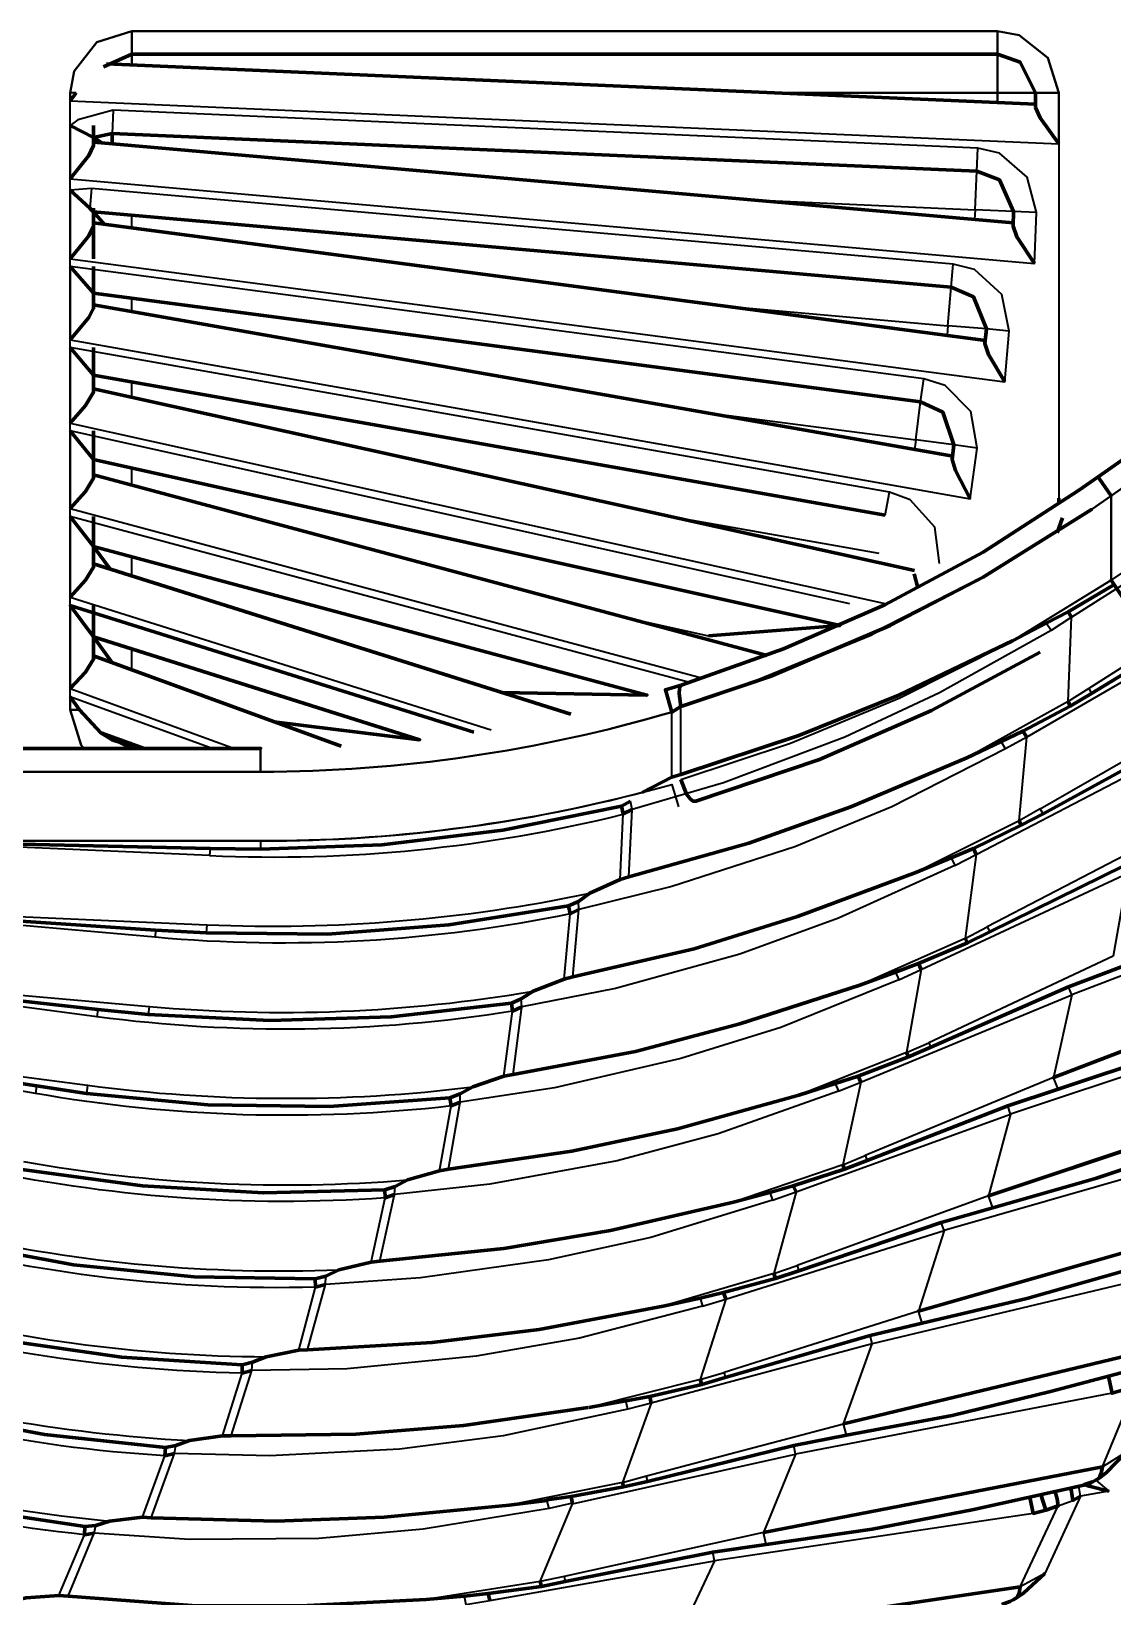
# Model space of a CAD drawing. Header units: millimetres. Extents: x 0 to 174, y 0 to 33.
# Drawn here: x 31.844 to 32.12, y 17.0218 to 17.4214 of the extents above; entities that cross this region are included whole.
import ezdxf

# ---------------------------------------------------------------- set-up
doc = ezdxf.new("R2010")
doc.units = ezdxf.units.MM
doc.layers.add('PDF_Geomertry', color=7, linetype='Continuous', true_color=0x405f80)

msp = doc.modelspace()

# ---------------------------------------------------------------- linework, layer by layer
at = {"layer": 'PDF_Geomertry', "lineweight": 35}
for points in [[(31.89014010959201, 17.23833380805122), (31.85388861762153, 17.25152926974826), (31.85388861762153, 17.24819607204861), (31.85625203450521, 17.24819607204861), (31.85388861762153, 17.24819607204861), (31.85388861762153, 17.40569559733073), (31.85486178927951, 17.41125149197049), (31.8606940375434, 17.41861131456163), (31.86958482530382, 17.42138841417101), (31.8606940375434, 17.41861131456163), (31.85486178927951, 17.41125149197049), (31.85388861762153, 17.40569559733073)], [(31.85541788736979, 17.40569559733073), (31.85388861762153, 17.40569559733073), (31.85388861762153, 17.40361192491319), (32.10625203450521, 17.39263916015625), (32.10625203450521, 17.40569559733073), (32.10027737087674, 17.40569559733073), (32.09055582682291, 17.40569559733073), (32.09055582682291, 17.40319485134549), (32.09055582682291, 17.40569559733073), (32.10027737087674, 17.40569559733073), (32.10625203450521, 17.40569559733073), (32.10625203450521, 17.3022223578559)], [(31.86486138237847, 17.40125189887153), (31.8558349609375, 17.39875115288628), (31.85388861762153, 17.3973626030816), (31.85388861762153, 17.38375006781684), (32.0999993218316, 17.3620842827691), (32.10055541992188, 17.37514071994358), (32.09472317165799, 17.37541707356771), (32.0848626030816, 17.37583414713542), (32.08472357855903, 17.37333509657118)], [(32.02819485134549, 17.37833319769965), (32.0848626030816, 17.37583414713542), (32.08527967664931, 17.38569471571181), (32.08555772569444, 17.3915286593967), (31.86486138237847, 17.40125189887153), (31.86458333333333, 17.39527893066406)], [(32.10055541992188, 17.37514071994358), (32.09819539388021, 17.38416714138455), (32.09111192491319, 17.39027913411458), (32.08555772569444, 17.3915286593967)], [(31.85930718315972, 17.38125101725261), (31.85388861762153, 17.3808356391059), (31.85388861762153, 17.36333380805122), (32.09250217013889, 17.33194647894965), (32.09361097547743, 17.34486050075955), (32.08777872721354, 17.34541829427083), (32.07791815863715, 17.34625074598524), (32.07777913411459, 17.34388902452257)], [(32.02138943142361, 17.35125054253472), (32.07791815863715, 17.34625074598524), (32.07875230577257, 17.35611131456163), (32.07930501302084, 17.36194525824653), (31.85930718315972, 17.38125101725261), (31.85889010959201, 17.37625122070312)], [(31.86958482530382, 17.37124972873264), (31.86958482530382, 17.37444559733073)], [(32.01347181532118, 17.32444593641493), (32.06972249348959, 17.31708272298177), (32.07097371419271, 17.3268059624566), (32.07180786132812, 17.33263990614149), (31.85388861762153, 17.36139085557726), (31.85388861762153, 17.34263949924045), (32.08361138237847, 17.30208333333333), (32.08541870117188, 17.31500074598524), (32.0794440375434, 17.31583319769965), (32.06972249348959, 17.31708272298177), (32.06944444444444, 17.31458367241753)], [(32.09361097547743, 17.34486050075955), (32.09166802300347, 17.35416836208767), (32.08472357855903, 17.36055670844184), (32.07930501302084, 17.36194525824653)], [(31.86958482530382, 17.34986199273003), (31.86958482530382, 17.35333421495226)], [(32.06194390190972, 17.29791768391927), (32.06305609809028, 17.30375162760417), (31.85388861762153, 17.34069485134549), (31.85388861762153, 17.32138909233941), (32.06222195095486, 17.27527872721354)], [(32.12472195095486, 17.28472391764323), (32.11958482530382, 17.28125), (32.12472195095486, 17.28472391764323), (32.16736178927951, 17.31458367241753), (32.16736178927951, 17.33625115288628), (32.11958482530382, 17.30277845594618), (32.11458333333334, 17.29930623372396), (32.11958482530382, 17.30277845594618), (32.11958482530382, 17.28125), (32.11958482530382, 17.30277845594618), (32.16736178927951, 17.33625115288628), (32.16736178927951, 17.31458367241753), (32.12472195095486, 17.28472391764323), (32.12555609809028, 17.28361341688368)], [(31.86958482530382, 17.32791815863715), (31.86958482530382, 17.33180745442708)], [(32.08541870117188, 17.31500074598524), (32.08375040690104, 17.32430521647136), (32.07722303602431, 17.33097161187066), (32.07180786132812, 17.33263990614149)], [(32.05291748046875, 17.27527872721354), (31.85388861762153, 17.31944613986545), (31.85388861762153, 17.2995842827691), (32.01541815863715, 17.25625101725261)], [(31.86958482530382, 17.30555725097656), (31.86958482530382, 17.30986192491319)], [(32.07583279079861, 17.28555636935764), (32.0745849609375, 17.29486083984375), (32.06833224826389, 17.30180528428819), (32.06305609809028, 17.30375162760417)], [(32.11388821072049, 17.25361124674479), (32.10861206054688, 17.25027974446614), (32.10944620768229, 17.27180650499132), (32.15874905056424, 17.30305650499132), (32.15777926974826, 17.28152804904514), (32.11388821072049, 17.25361124674479), (32.11458333333334, 17.25236172146267)], [(32.01194593641493, 17.25514051649306), (31.85388861762153, 17.29750230577257), (31.85388861762153, 17.27694532606337), (31.96138848198785, 17.24305725097656)], [(32.00444539388021, 17.29805670844184), (32.0602789984809, 17.28819444444444)], [(31.86958482530382, 17.28236050075955), (31.86958482530382, 17.28722296820747)], [(32.00972154405382, 17.23041788736979), (32.03777737087674, 17.2397223578559), (32.06569417317709, 17.25125122070312), (32.09319390190972, 17.26514010959201), (32.11958482530382, 17.28125), (32.09444512261285, 17.26583353678386)], [(31.85388861762153, 17.27486165364583), (31.85388861762153, 17.25361124674479), (31.89583333333333, 17.23833380805122)], [(31.99416775173611, 17.27208455403646), (32.01680501302084, 17.26708306206597)], [(32.10222371419271, 17.22166781955295), (32.10152859157986, 17.22291734483507), (32.14666748046875, 17.24889119466146), (32.14847479926215, 17.27041795518663), (32.09805636935764, 17.24125162760417)], [(32.10944620768229, 17.27180650499132), (32.10430569118924, 17.26847161187066), (32.10305447048611, 17.27027893066406)], [(32.10430569118924, 17.26847161187066), (32.07583279079861, 17.25250074598524), (32.05166625976562, 17.24125162760417), (32.02069430881076, 17.22958374023438), (31.99736192491319, 17.2227783203125)], [(31.86958482530382, 17.25833468967014), (31.86958482530382, 17.26375155978733)], [(32.10861206054688, 17.25027974446614), (32.08277723524306, 17.23597378200955)], [(32.00972154405382, 17.23166741265191), (32.00972154405382, 17.24902852376302)], [(31.69333224826389, 17.23236083984375), (31.90249972873264, 17.23236083984375), (31.90249972873264, 17.23833380805122), (31.90249972873264, 17.23236083984375), (31.69333224826389, 17.23236083984375)], [(31.86958482530382, 17.23944430881076), (31.86958482530382, 17.23833380805122), (31.86958482530382, 17.23888990614149)], [(32.09264119466146, 17.23819478352864), (32.06361219618056, 17.22347344292535), (32.03888956705729, 17.21319410536024), (32.00750054253472, 17.20305718315972), (31.98375108506944, 17.19722323947483)], [(32.07875230577257, 17.21041700575087), (32.07972208658854, 17.20847405327691), (32.08514065212674, 17.21125115288628), (32.13694593641493, 17.23819478352864), (32.13416883680556, 17.21680704752604), (32.08791775173611, 17.19277954101562), (32.08861287434896, 17.1915283203125)], [(32.10152859157986, 17.22291734483507), (32.09611002604166, 17.21986050075955), (32.09805636935764, 17.24125162760417), (32.09264119466146, 17.23819478352864), (32.0915289984809, 17.24013943142361)], [(31.99430677625868, 17.20486111111111), (31.99500189887153, 17.22166781955295)], [(31.99652777777778, 17.20555623372396), (31.99736192491319, 17.2227783203125), (31.99694485134549, 17.22486199273003)], [(32.09611002604166, 17.21986050075955), (32.06972249348959, 17.20666842990451)], [(31.88958401150174, 17.21277872721354), (31.88944498697917, 17.21097310384114), (31.80402967664931, 17.21472337510851), (31.90249972873264, 17.21472337510851), (31.90249972873264, 17.21263970269097)], [(32.08514065212674, 17.21125115288628), (32.08236016167535, 17.18986172146267), (32.08791775173611, 17.19277954101562)], [(32.07972208658854, 17.20847405327691), (32.05000135633681, 17.19500054253472), (32.02486165364584, 17.18583509657118), (31.99305555555556, 17.17708333333333), (31.96916707356771, 17.17236328125)], [(32.06458536783854, 17.1812506781684), (32.06541612413194, 17.17930772569444), (32.07111273871528, 17.18194580078125), (32.12388780381944, 17.20652940538194), (32.1201409233941, 17.18527730305989), (32.07305569118924, 17.16319444444444), (32.07361178927951, 17.16208394368489)], [(32.18638780381944, 17.20486111111111), (32.10958523220486, 17.17541673448351), (32.10875108506944, 17.17750040690104)], [(31.87569512261285, 17.19194539388021), (31.87555609809028, 17.19013977050781), (31.79027642144097, 17.19763861762153), (31.88874986436632, 17.1933356391059), (31.88861083984375, 17.19125027126736)], [(31.98222181532118, 17.18000115288628), (31.98375108506944, 17.19722323947483), (31.98361206054688, 17.19930521647136)], [(32.08236016167535, 17.18986172146267), (32.05541653103299, 17.17791748046875)], [(32.07111273871528, 17.18194580078125), (32.06736246744791, 17.16069539388021), (32.07305569118924, 17.16319444444444)], [(31.86097208658854, 17.17166815863715), (31.8606940375434, 17.16986083984375), (31.77583482530382, 17.18111165364583), (31.87402682834201, 17.17250230577257), (31.87374877929688, 17.17041693793403)], [(32.06541612413194, 17.17930772569444), (32.0352783203125, 17.16708374023438), (32.00972154405382, 17.15916781955295), (31.97750176323785, 17.15166897243924), (31.95347425672743, 17.14805603027344)], [(31.96694607204861, 17.15513949924045), (31.96916707356771, 17.17236328125), (31.96902804904514, 17.17444525824653)], [(32.04916720920139, 17.15277947319878), (32.05000135633681, 17.15083482530382), (32.05569458007812, 17.15319485134549), (32.10958523220486, 17.17541673448351), (32.10486178927951, 17.15430704752604), (32.05680677625868, 17.13444519042969), (32.05736287434896, 17.13319566514757)], [(32.17194620768229, 17.17097303602431), (32.09388902452257, 17.14500088161892), (32.09319390190972, 17.14708455403646)], [(31.84527926974826, 17.15222337510851), (31.84500122070312, 17.15027872721354), (31.76069471571181, 17.16514078776042), (31.85833401150174, 17.15236239963108), (31.8580559624566, 17.15027872721354)], [(32.06736246744791, 17.16069539388021), (32.03986273871528, 17.14986165364583)], [(32.10611300998264, 17.1513909233941), (32.10486178927951, 17.15430704752604)], [(32.05000135633681, 17.15083482530382), (32.01930745442709, 17.14000108506944), (31.99347262912326, 17.133056640625), (31.96097479926215, 17.12708367241753), (31.93666585286458, 17.12444559733073)], [(31.9504157172309, 17.13097296820747), (31.95347425672743, 17.14805603027344), (31.95347425672743, 17.15013970269097)], [(32.05569458007812, 17.15319485134549), (32.05111355251736, 17.13208516438802), (32.05680677625868, 17.13444519042969)], [(32.03250122070312, 17.12500169542101), (32.03319634331597, 17.12305704752604), (32.03916761610243, 17.12514071994358), (32.09388902452257, 17.14500088161892), (32.08833482530382, 17.12416754828559), (32.03944566514757, 17.10638936360677), (32.03986273871528, 17.10500081380208)], [(32.15597195095486, 17.13791741265191), (32.07694498697916, 17.11527845594618), (32.07624986436632, 17.11736212836372)], [(32.05111355251736, 17.13208516438802), (32.02319675021701, 17.12250094943576)], [(31.93291897243924, 17.10749986436632), (31.93666585286458, 17.12444559733073), (31.93680487738715, 17.12652926974826)], [(32.03319634331597, 17.12305704752604), (32.00208536783854, 17.11347283257378), (31.97597249348958, 17.10777791341146), (31.94333224826389, 17.10319519042969), (31.91903008355035, 17.10152859157986)], [(32.03916761610243, 17.12514071994358), (32.0334710015191, 17.10430738661024), (32.03944566514757, 17.10638936360677)], [(32.08944363064236, 17.12111239963108), (32.08833482530382, 17.12416754828559)], [(32.01472303602431, 17.09805636935764), (32.01527913411459, 17.09597439236111), (32.02125040690104, 17.0977783203125), (32.07694498697916, 17.11527845594618), (32.07041761610243, 17.09472317165799), (32.02083333333334, 17.0790286593967), (32.02111138237847, 17.07777913411458)], [(31.91444566514757, 17.0848626030816), (31.91903008355035, 17.10152859157986), (31.91916910807292, 17.10361226399739)], [(32.0334710015191, 17.10430738661024), (32.00527954101562, 17.09597439236111)], [(32.13861083984375, 17.10541788736979), (32.05861070421007, 17.08639017740886), (32.05805799696181, 17.08847384982639)], [(32.02125040690104, 17.0977783203125), (32.01472303602431, 17.07722303602431), (32.02083333333334, 17.0790286593967)], [(32.01527913411459, 17.09597439236111), (31.98389010959201, 17.08777872721354), (31.95749918619792, 17.08319600423177), (31.9245842827691, 17.08000013563368), (31.90027872721354, 17.07958306206597)], [(32.07139078776041, 17.09166802300347), (32.07041761610243, 17.09472317165799)], [(32.00125122070312, 17.05125088161892), (32.00097317165799, 17.05263943142361), (32.05125257703993, 17.06597222222222), (32.05861070421007, 17.08639017740886), (32.00222439236111, 17.07125006781684), (31.99624972873264, 17.06972418891059), (31.99569702148438, 17.07180616590712)], [(31.89499918619792, 17.06291707356771), (31.90027872721354, 17.07958306206597), (31.90041775173611, 17.08166842990451)], [(32.13541666666666, 17.0830569797092), (32.13888888888889, 17.08027818467882), (32.13180541992188, 17.07875061035156), (32.12347412109375, 17.05874972873264), (32.11736043294271, 17.05500115288628), (32.12611219618056, 17.07597351074219), (32.12986246744791, 17.07764010959201)], [(32.01472303602431, 17.07722303602431), (31.98625013563368, 17.07013956705729)], [(32.11986287434896, 17.07375081380208), (32.03902859157986, 17.05819532606337), (32.03861151801215, 17.06041632758247)], [(31.99624972873264, 17.06972418891059), (31.96444363064236, 17.06291707356771), (31.93791707356771, 17.05944485134549), (31.90486314561632, 17.05777825249566), (31.88055419921875, 17.05833435058594)], [(32.00222439236111, 17.07125006781684), (31.99486287434896, 17.05097283257378), (32.00097317165799, 17.05263943142361)], [(32.05208333333334, 17.06305609809028), (32.05125257703993, 17.06597222222222)], [(31.87458292643229, 17.04194641113281), (31.88055419921875, 17.05833435058594), (31.88083224826389, 17.06041632758247)], [(31.98000081380208, 17.02694532606337), (31.97389051649306, 17.02569410536024), (31.98208279079861, 17.0455559624566), (32.03902859157986, 17.05819532606337), (32.03083292643229, 17.03819444444444), (31.98000081380208, 17.02694532606337), (31.98027886284722, 17.02569410536024)], [(31.99486287434896, 17.05097283257378), (31.96597290039062, 17.04513888888889)], [(32.11569552951389, 17.05152893066406), (32.11902872721354, 17.04875183105469), (32.11180623372396, 17.04750230577257), (32.10264078776041, 17.02777947319878), (32.09638807508681, 17.02430555555556), (32.10611300998264, 17.04499986436632), (32.10985989040799, 17.04638841417101)], [(32.11180623372396, 17.04750230577257), (32.11138916015625, 17.05000135633681)], [(32.11486138237847, 17.05111185709636), (32.11402723524306, 17.05000135633681)], [(31.98208279079861, 17.04569498697917), (31.97611151801215, 17.04430643717448), (31.97555541992188, 17.04652743869358)], [(31.97611151801215, 17.04430643717448), (31.94402737087674, 17.03902859157986), (31.91736178927951, 17.03666687011719), (31.88430786132812, 17.03639051649306), (31.85999891493056, 17.03805541992188)], [(32.09972466362847, 17.04305691189236), (32.0183342827691, 17.03097195095486), (32.01791720920139, 17.03319634331597)], [(31.85333251953125, 17.02194552951389), (31.85999891493056, 17.03805541992188), (31.86041598849826, 17.04000176323785)], [(32.03152804904514, 17.03513929578993), (32.03083292643229, 17.03819444444444)], [(31.9544440375434, 17.02194552951389), (31.95486111111111, 17.01986185709636), (31.96097479926215, 17.02083502875434), (32.0183342827691, 17.03097195095486), (32.00916883680556, 17.01138983832465), (31.95791625976562, 17.00236172146267), (31.95819430881076, 17.00097317165799)], [(31.97389051649306, 17.02569410536024), (31.94472249348958, 17.02111307779948)]]:
    msp.add_lwpolyline(points, dxfattribs=at)
for points in [[(32.09055582682291, 17.42138841417101), (32.09055582682291, 17.41555786132812), (32.09055582682291, 17.40569559733073), (32.03374905056424, 17.40569559733073), (32.09055582682291, 17.40569559733073), (32.09055582682291, 17.41555786132812), (32.09055582682291, 17.42138841417101), (31.86958482530382, 17.42138841417101), (31.86958482530382, 17.41555786132812), (31.86958482530382, 17.41277906629774), (31.86958482530382, 17.41555786132812), (31.86958482530382, 17.42138841417101)], [(32.09055582682291, 17.42138841417101), (32.09611002604166, 17.42041693793403), (32.10347154405382, 17.41458299424913), (32.10625203450521, 17.40569559733073), (32.10347154405382, 17.41458299424913), (32.09611002604166, 17.42041693793403)], [(31.85736083984375, 17.23833380805122), (31.85666910807292, 17.23916795518663), (31.85388861762153, 17.24819607204861), (31.85666910807292, 17.23916795518663)]]:
    msp.add_lwpolyline(points, close=True, dxfattribs=at)
at = {"layer": 'PDF_Geomertry', "lineweight": 70}
for points in [[(31.86236233181424, 17.41236199273003), (31.86958482530382, 17.41555786132812)], [(32.09055582682291, 17.41555786132812), (31.86958482530382, 17.41555786132812)], [(32.09055582682291, 17.41555786132812), (32.09638807508681, 17.41347249348958), (32.10027737087674, 17.40569559733073), (32.09638807508681, 17.41347249348958)], [(32.10027737087674, 17.40194532606337), (32.10027737087674, 17.40569559733073)], [(32.16402859157986, 17.34111192491319), (32.11625162760416, 17.30763922797309), (32.11125013563368, 17.30416870117188), (32.11625162760416, 17.30763922797309)], [(32.11625162760416, 17.30763922797309), (32.11652967664931, 17.30722384982639), (32.11958482530382, 17.30277845594618), (32.11652967664931, 17.30722384982639)], [(32.01013861762153, 17.25458272298177), (32.00583224826389, 17.25333319769965), (32.00750054253472, 17.24763827853733), (32.00972154405382, 17.24902852376302), (32.00930786132812, 17.25236172146267), (32.00944688585069, 17.25361124674479), (32.00972154405382, 17.25430636935764)]]:
    msp.add_lwpolyline(points, close=True, dxfattribs=at)
for points in [[(31.86319647894965, 17.41305541992188), (32.10027737087674, 17.40277947319878)], [(31.85388861762153, 17.40361192491319), (31.85541788736979, 17.40569559733073)], [(32.10625203450521, 17.39263916015625), (32.10152859157986, 17.39930555555556), (32.10027737087674, 17.40194532606337)], [(31.86194525824653, 17.39291720920139), (31.85985989040799, 17.39430745442708), (31.85388861762153, 17.3973626030816)], [(31.85985989040799, 17.3973626030816), (31.85985989040799, 17.39222208658854), (31.85985989040799, 17.39430745442708), (31.86458333333333, 17.39527893066406)], [(31.86458333333333, 17.39263916015625), (31.86458333333333, 17.39527893066406), (32.08527967664931, 17.38569471571181), (32.09111192491319, 17.38347371419271), (32.09472317165799, 17.37541707356771), (32.09458414713541, 17.37166680230035), (32.0955573187934, 17.36888970269097), (32.0999993218316, 17.3620842827691)], [(31.85388861762153, 17.38375006781684), (31.85861206054688, 17.38972303602431), (31.85985989040799, 17.39222208658854)], [(31.85985989040799, 17.39305623372396), (32.09458414713541, 17.37250094943576)], [(31.85388861762153, 17.3808356391059), (31.85889010959201, 17.37625122070312), (31.85985989040799, 17.37527974446614), (31.86264038085938, 17.37208387586806)], [(31.85388861762153, 17.36333380805122), (31.85861206054688, 17.36916775173611), (31.85985989040799, 17.37166680230035), (31.85985989040799, 17.37527974446614), (32.07875230577257, 17.35611131456163), (32.08444552951389, 17.35361226399739), (32.08777872721354, 17.34541829427083), (32.08736165364584, 17.34166802300347), (32.08833482530382, 17.3388909233941), (32.09250217013889, 17.33194647894965)], [(31.85985989040799, 17.36333380805122), (31.85985989040799, 17.37625122070312)], [(31.85985989040799, 17.37250094943576), (32.0875006781684, 17.34250047471788)], [(31.85388861762153, 17.36139085557726), (31.85985989040799, 17.35458374023438)], [(31.85985989040799, 17.36139085557726), (31.85985989040799, 17.35069444444444), (31.85985989040799, 17.35458374023438), (32.07097371419271, 17.3268059624566), (32.07666693793403, 17.32416619194878), (32.0794440375434, 17.31583319769965), (32.07903035481771, 17.3120846218533), (32.07986111111111, 17.30930582682292), (32.08361138237847, 17.30208333333333)], [(31.85388861762153, 17.34263949924045), (31.85861206054688, 17.34833441840278), (31.85985989040799, 17.35069444444444)], [(31.85985989040799, 17.35152859157986), (32.07916598849826, 17.31291707356771)], [(31.85388861762153, 17.34069485134549), (31.85985989040799, 17.33361307779948)], [(31.85985989040799, 17.34069485134549), (31.85985989040799, 17.32930670844184), (31.85985989040799, 17.33361307779948), (32.06194390190972, 17.29791768391927)], [(31.85985989040799, 17.33013916015625), (32.06944444444444, 17.28375074598524)], [(31.85388861762153, 17.32138909233941), (31.85777791341146, 17.32583448621962), (31.85985989040799, 17.32930670844184)], [(32.10916815863715, 17.24916754828559), (32.11458333333334, 17.25236172146267), (32.1473626030816, 17.2723626030816), (32.15944417317709, 17.27888997395833), (32.18361070421007, 17.29180738661024), (32.2058342827691, 17.30514017740886), (32.23055691189236, 17.32083468967014), (32.23069593641493, 17.32097371419271), (32.23180813259549, 17.32111273871528), (32.2370842827691, 17.32152811686198)], [(31.85388861762153, 17.31944613986545), (31.85985989040799, 17.3120846218533)], [(31.85985989040799, 17.31944613986545), (31.85985989040799, 17.30736117892795), (31.85985989040799, 17.3120846218533), (32.05041842990451, 17.26972452799479), (32.01680501302084, 17.26708306206597)], [(31.85388861762153, 17.2995842827691), (31.85777791341146, 17.30389065212674), (31.85985989040799, 17.30736117892795)], [(31.85985989040799, 17.30819532606337), (32.03180609809028, 17.2620849609375)], [(32.00583224826389, 17.25333319769965), (32.00750054253472, 17.24763827853733), (32.00972154405382, 17.24902852376302), (32.03277926974826, 17.25680711534288), (32.06319512261285, 17.26972452799479), (32.08694458007812, 17.28208414713542), (32.11458333333334, 17.29930623372396), (32.08694458007812, 17.28208414713542), (32.0584716796875, 17.26750013563368), (32.02930704752604, 17.25555759006076), (32.00972154405382, 17.24902852376302), (32.00930786132812, 17.25236172146267), (32.00944688585069, 17.25361124674479), (32.00972154405382, 17.25430636935764), (32.01013861762153, 17.25458272298177), (32.03597344292535, 17.26375155978733), (32.06180487738715, 17.2750006781684), (32.08694458007812, 17.28847249348958), (32.11125013563368, 17.30416870117188), (32.08694458007812, 17.28847249348958)], [(32.10625203450521, 17.30069478352864), (32.10625203450521, 17.3022223578559)], [(31.86416625976562, 17.28402879503038), (31.85985989040799, 17.28986273871528), (31.85388861762153, 17.29750230577257)], [(31.85985989040799, 17.29750230577257), (31.85985989040799, 17.28458489312066), (31.85985989040799, 17.28986273871528), (32.00111219618056, 17.25194464789497), (31.96388753255208, 17.25263977050781)], [(32.1058349609375, 17.2933349609375), (32.10722181532118, 17.29722425672743)], [(31.85388861762153, 17.27694532606337), (31.85777791341146, 17.28125), (31.85985989040799, 17.28458489312066)], [(31.85985989040799, 17.28541734483507), (31.98166910807292, 17.24708387586806)], [(32.07027859157986, 17.27930704752604), (32.06930541992188, 17.28291829427083)], [(32.09666612413194, 17.21875), (32.10222371419271, 17.22166781955295), (32.13597276475694, 17.24013943142361), (32.14819675021701, 17.24611239963108), (32.17291598849826, 17.258056640625), (32.19569566514757, 17.27041795518663), (32.22111002604166, 17.28500196668837), (32.22124905056424, 17.28513929578993), (32.22236124674479, 17.28513929578993), (32.22764078776041, 17.28541734483507)], [(32.10861206054688, 17.27319505479601), (32.12027994791666, 17.28013949924045), (32.11958482530382, 17.28125), (32.12250094943576, 17.27694532606337), (32.12291802300347, 17.2763909233941)], [(31.69194539388021, 17.23833380805122), (31.69333224826389, 17.23833380805122), (31.90249972873264, 17.23833380805122), (31.69333224826389, 17.23833380805122), (31.69166734483507, 17.23833380805122), (31.68694390190972, 17.23791673448351), (31.68333265516493, 17.23833380805122), (31.67486233181424, 17.2433353000217), (31.64111328125, 17.26347351074219), (31.63888888888889, 17.26472303602431), (31.63236151801215, 17.27000088161892), (31.6268073187934, 17.27708435058594)], [(31.8647223578559, 17.26013861762153), (31.85985989040799, 17.26680670844184), (31.85388861762153, 17.27486165364583), (31.95694308810764, 17.24250115288628)], [(31.85985989040799, 17.27486165364583), (31.85985989040799, 17.26111178927951), (31.85985989040799, 17.26680670844184), (31.94305419921875, 17.24055650499132), (31.90583292643229, 17.24513922797309)], [(32.10944620768229, 17.27180650499132), (32.10861206054688, 17.27319505479601), (32.10305447048611, 17.27027893066406), (32.09444512261285, 17.26583353678386), (32.06541612413194, 17.25194464789497), (32.03986273871528, 17.24166870117188), (32.00972154405382, 17.23166741265191), (32.00750054253472, 17.23097229003906), (31.99986097547743, 17.22708299424913)], [(31.85985989040799, 17.26194593641493), (31.92305501302083, 17.23888990614149)], [(32.10152859157986, 17.26291741265191), (32.07375081380209, 17.24805704752604), (32.04513888888889, 17.23555670844184), (32.01361083984375, 17.22486199273003), (32.01319376627604, 17.22486199273003), (32.0129157172309, 17.22486199273003), (32.01222398546007, 17.22541639539931), (32.01125081380209, 17.22666761610243), (32.00972154405382, 17.23041788736979)], [(31.85388861762153, 17.25361124674479), (31.85777791341146, 17.25777859157986), (31.85985989040799, 17.26111178927951)], [(31.85388861762153, 17.25152926974826), (31.85625203450521, 17.24819607204861), (31.86166720920139, 17.24236212836372), (31.86458333333333, 17.24055650499132), (31.86958482530382, 17.23888990614149)], [(32.08291625976562, 17.18875122070312), (32.08861287434896, 17.1915283203125), (32.12305704752604, 17.20847405327691), (32.13555569118924, 17.21402994791667), (32.16083441840278, 17.22472296820747), (32.18416680230035, 17.23611280653212), (32.21000162760416, 17.2495846218533), (32.21014065212674, 17.24972364637587), (32.21138848198785, 17.24972364637587), (32.21666802300347, 17.24972364637587)], [(32.09708319769965, 17.24277920193142), (32.10916815863715, 17.24916754828559), (32.10861206054688, 17.25027974446614)], [(31.86180623372396, 17.24222310384114), (31.86958482530382, 17.23833380805122), (31.86944580078125, 17.23833380805122), (31.86166720920139, 17.24236212836372), (31.8727789984809, 17.23833380805122)], [(32.09805636935764, 17.24125162760417), (32.09708319769965, 17.24277920193142), (32.0915289984809, 17.24013943142361), (32.08277723524306, 17.23597378200955), (32.05319552951389, 17.22347344292535), (32.02708265516493, 17.21416897243924), (31.99652777777778, 17.20555623372396), (31.99430677625868, 17.20486111111111), (31.98652818467882, 17.20139058430989), (31.98361206054688, 17.19930521647136), (31.98111300998264, 17.19819471571181)], [(31.80402967664931, 17.21472337510851), (31.88958401150174, 17.21277872721354), (31.90249972873264, 17.21263970269097), (31.9334716796875, 17.21375189887153), (31.96430460611979, 17.21750047471788), (31.99458482530382, 17.22361246744792), (31.99500189887153, 17.22166781955295), (31.99736192491319, 17.2227783203125)], [(31.99458482530382, 17.22361246744792), (31.99694485134549, 17.22486199273003)], [(32.08444552951389, 17.21277872721354), (32.09666612413194, 17.21875), (32.09611002604166, 17.21986050075955)], [(32.06791856553819, 17.15958489312066), (32.07361178927951, 17.16208394368489), (32.10875108506944, 17.17750040690104), (32.12152777777778, 17.18236117892795), (32.14722357855903, 17.19208272298177), (32.17097303602431, 17.20236206054688), (32.19749959309896, 17.21472337510851), (32.19763861762153, 17.21486239963108), (32.19888983832465, 17.21472337510851), (32.20403035481771, 17.21458435058594)], [(32.08514065212674, 17.21125115288628), (32.08444552951389, 17.21277872721354), (32.07875230577257, 17.21041700575087), (32.06972249348959, 17.20666842990451), (32.03958468967014, 17.19541761610243), (32.01319376627604, 17.18722364637587), (31.98222181532118, 17.18000115288628), (31.98000081380208, 17.17944675021701), (31.97208319769965, 17.17638990614149), (31.96902804904514, 17.17444525824653), (31.9665289984809, 17.17333475748698)], [(31.79027642144097, 17.19763861762153), (31.87569512261285, 17.19194539388021), (31.88861083984375, 17.19125027126736), (31.91958279079861, 17.19097222222222), (31.95055474175347, 17.1933356391059), (31.98111300998264, 17.19819471571181), (31.98153008355035, 17.19611273871528), (31.98375108506944, 17.19722323947483)], [(32.07041761610243, 17.18347337510851), (32.08291625976562, 17.18875122070312), (32.08236016167535, 17.18986172146267)], [(32.18361070421007, 17.18055725097656), (32.18555704752604, 17.18166775173611), (32.18610975477431, 17.18222384982639), (32.18694390190972, 17.18291727701823), (32.18736097547743, 17.18416680230035), (32.18722195095486, 17.18583509657118), (32.10486178927951, 17.15430704752604), (32.14791870117188, 17.17083401150174)], [(32.07111273871528, 17.18194580078125), (32.07041761610243, 17.18347337510851), (32.06458536783854, 17.1812506781684), (32.05541653103299, 17.17791748046875), (32.02486165364584, 17.16805691189236), (31.99819607204861, 17.16097344292535), (31.96694607204861, 17.15513949924045), (31.96458265516493, 17.15472242567274), (31.95666842990451, 17.15194532606337), (31.95347425672743, 17.15013970269097), (31.95083279079861, 17.14916653103299)], [(31.77583482530382, 17.18111165364583), (31.86097208658854, 17.17166815863715), (31.87374877929688, 17.17041693793403), (31.90486314561632, 17.16888936360677), (31.93583509657118, 17.16986083984375), (31.9665289984809, 17.17333475748698), (31.96680704752604, 17.17124938964844), (31.96916707356771, 17.17236328125)], [(32.05152723524306, 17.13097296820747), (32.05736287434896, 17.13319566514757), (32.09319390190972, 17.14708455403646), (32.10611300998264, 17.1513909233941), (32.13222249348959, 17.16000196668837), (32.15638902452257, 17.16930643717448), (32.18333265516493, 17.18041822645399)], [(31.76069471571181, 17.16514078776042), (31.84527926974826, 17.15222337510851), (31.8580559624566, 17.15027872721354), (31.88902791341146, 17.1473626030816), (31.91999986436632, 17.14694552951389), (31.95083279079861, 17.14916653103299), (31.95111083984375, 17.14708455403646), (31.95347425672743, 17.14805603027344)], [(32.05499945746528, 17.15472242567274), (32.06791856553819, 17.15958489312066), (32.06736246744791, 17.16069539388021)], [(32.05569458007812, 17.15319485134549), (32.05499945746528, 17.15472242567274), (32.04916720920139, 17.15277947319878), (32.03986273871528, 17.14986165364583), (32.00889078776041, 17.14125061035156), (31.98194376627604, 17.13555569118924), (31.9504157172309, 17.13097296820747), (31.94819471571181, 17.13055759006076), (31.94000244140625, 17.12819417317708), (31.93680487738715, 17.12652926974826), (31.93416680230035, 17.12569512261285)], [(31.74500189887153, 17.1500006781684), (31.82889133029514, 17.13333468967014), (31.8415289984809, 17.1308356391059), (31.87236192491319, 17.12666829427083), (31.90319485134549, 17.12486267089844), (31.93416680230035, 17.12569512261285), (31.93430582682292, 17.12361314561632), (31.93666585286458, 17.12444559733073)], [(32.16805691189236, 17.14680650499132), (32.16999986436632, 17.14791700575087), (32.17069498697916, 17.14833407931858), (32.17152913411459, 17.14902750651042), (32.17194620768229, 17.15041605631511), (32.17194620768229, 17.15194532606337), (32.08833482530382, 17.12416754828559), (32.13208346896701, 17.13875155978733)], [(32.03388807508681, 17.10305786132812), (32.03986273871528, 17.10500081380208), (32.07624986436632, 17.11736212836372), (32.08944363064236, 17.12111239963108), (32.11583455403646, 17.12861124674479), (32.14041815863715, 17.13680521647136), (32.16791788736979, 17.14680650499132), (32.16805691189236, 17.14680650499132), (32.16930813259549, 17.14666748046875), (32.17444525824653, 17.14597405327691)], [(31.72847154405382, 17.13541666666667), (31.81166585286458, 17.11513943142361), (31.82416788736979, 17.11222330729167), (31.85472276475694, 17.10652838812934), (31.88555569118924, 17.10347323947483), (31.91638861762153, 17.10291883680556), (31.9165276421441, 17.10083346896701), (31.91903008355035, 17.10152859157986)], [(32.03847249348959, 17.12666829427083), (32.05152723524306, 17.13097296820747), (32.05111355251736, 17.13208516438802)], [(32.03916761610243, 17.12514071994358), (32.03847249348959, 17.12666829427083), (32.03250122070312, 17.12500169542101), (32.02319675021701, 17.12250094943576), (31.99180433485243, 17.11527845594618), (31.96458265516493, 17.11069573296441), (31.93291897243924, 17.10749986436632), (31.93069458007812, 17.10722351074219), (31.92249891493056, 17.10527886284722), (31.91916910807292, 17.10361226399739), (31.91638861762153, 17.10291883680556)], [(31.71138848198785, 17.12166680230035), (31.79361300998264, 17.0977783203125), (31.80597262912326, 17.09430609809028), (31.83624945746528, 17.08736165364583), (31.866943359375, 17.08291795518663), (31.89777967664931, 17.08097161187066), (31.89777967664931, 17.07888963487413), (31.90027872721354, 17.07958306206597)], [(32.15111287434896, 17.11388990614149), (32.15305582682291, 17.11486138237847), (32.15375094943576, 17.11527845594618), (32.15458509657118, 17.11597188313802), (32.15514119466146, 17.11722310384114), (32.15514119466146, 17.11888970269097), (32.07041761610243, 17.09472317165799), (32.1147223578559, 17.10736083984375)], [(32.01514010959201, 17.07597351074219), (32.02111138237847, 17.07777913411458), (32.05805799696181, 17.08847384982639), (32.07139078776041, 17.09166802300347), (32.09805636935764, 17.09791734483507), (32.12305704752604, 17.10500081380208), (32.15083482530382, 17.11375088161892), (32.15111287434896, 17.11388990614149), (32.1522216796875, 17.11375088161892), (32.15736219618056, 17.11277940538194)], [(31.6937493218316, 17.10874938964844), (31.77472262912326, 17.0812496609158), (31.7870856391059, 17.07708401150174), (31.81694539388021, 17.06889004177517), (31.84736124674479, 17.06319512261285), (31.87819417317708, 17.05986192491319), (31.87805514865451, 17.05777825249566), (31.88055419921875, 17.05833435058594)], [(32.02069430881076, 17.09944491916233), (32.03388807508681, 17.10305786132812), (32.0334710015191, 17.10430738661024)], [(32.02125040690104, 17.0977783203125), (32.02069430881076, 17.09944491916233), (32.01472303602431, 17.09805636935764), (32.00527954101562, 17.09597439236111), (31.97361246744792, 17.09000142415364), (31.94625176323785, 17.08666653103299), (31.91444566514757, 17.0848626030816), (31.91222466362847, 17.08472357855903), (31.90388997395833, 17.0830569797092), (31.90041775173611, 17.08166842990451), (31.89777967664931, 17.08097161187066)], [(31.67555745442708, 17.09652879503038), (31.75527954101562, 17.06541781955295), (31.76736111111111, 17.06083509657118), (31.79694620768229, 17.05138990614149), (31.82708401150174, 17.04430643717448), (31.85763888888889, 17.03972371419271), (31.85749986436632, 17.03764004177517), (31.85999891493056, 17.03805541992188)], [(32.13263956705729, 17.08166842990451), (32.13472154405382, 17.08263990614149), (32.13541666666666, 17.0830569797092), (32.13625081380209, 17.08361307779948), (32.13680691189236, 17.08500162760417), (32.13694593641493, 17.08652750651042), (32.05125257703993, 17.06597222222222)], [(31.9951409233941, 17.04986233181424), (32.00125122070312, 17.05125088161892), (32.03861151801215, 17.06041632758247), (32.05208333333334, 17.06305609809028), (32.07903035481771, 17.06805759006076), (32.10416666666666, 17.07416619194878), (32.13250054253472, 17.08166842990451), (32.13263956705729, 17.08166842990451), (32.13375176323785, 17.08152940538194), (32.13888888888889, 17.08027818467882)], [(32.12305704752604, 17.07472398546007), (32.11986287434896, 17.07375081380208), (32.11888970269097, 17.07805718315972)], [(32.0018073187934, 17.07291666666667), (32.01514010959201, 17.07597351074219), (32.01472303602431, 17.07722303602431)], [(31.87819417317708, 17.05986192491319), (31.88083224826389, 17.06041632758247), (31.88430786132812, 17.06166754828559), (31.89277818467882, 17.06291707356771), (31.89499918619792, 17.06291707356771), (31.92680528428819, 17.06333414713542), (31.95430501302083, 17.06555684407552), (31.98611111111111, 17.07013956705729)], [(32.00222439236111, 17.07125006781684), (32.0018073187934, 17.07291666666667), (31.99569702148438, 17.07180616590712), (31.98625013563368, 17.07013956705729)], [(32.12347412109375, 17.05874972873264), (32.11833360460069, 17.05347188313802), (32.11652967664931, 17.05208333333333)], [(32.11277940538194, 17.05041673448351), (32.11486138237847, 17.05111185709636), (32.11569552951389, 17.05152893066406), (32.11652967664931, 17.05208333333333), (32.11708238389757, 17.05333285861545), (32.11736043294271, 17.05500115288628), (32.03083292643229, 17.03819444444444)], [(31.97416856553819, 17.02444458007812), (31.98027886284722, 17.02569410536024), (32.01791720920139, 17.03319634331597), (32.03152804904514, 17.03513929578993), (32.05861070421007, 17.03902859157986), (32.08416748046875, 17.04402838812934), (32.11264038085938, 17.05027940538194), (32.11277940538194, 17.05041673448351), (32.11402723524306, 17.05000135633681), (32.11902872721354, 17.04875183105469)], [(31.98180813259549, 17.04736328125), (31.9951409233941, 17.04986233181424), (31.99486287434896, 17.05097283257378)], [(31.97555541992188, 17.04638841417101), (31.96597290039062, 17.04513888888889), (31.93402777777778, 17.04208374023438), (31.90638902452257, 17.04111226399739), (31.87458292643229, 17.04194641113281), (31.87236192491319, 17.04208374023438), (31.86388821072049, 17.04111226399739), (31.86041598849826, 17.04000176323785), (31.85763888888889, 17.03972371419271)], [(31.98208279079861, 17.0455559624566), (31.98180813259549, 17.04736328125), (31.97555541992188, 17.04652743869358)], [(32.10291544596354, 17.04388936360677), (32.09972466362847, 17.04305691189236), (32.09889051649306, 17.04722425672743)], [(32.10166761610243, 17.04791768391927), (32.10291544596354, 17.04388936360677), (32.10611300998264, 17.04499986436632), (32.1058349609375, 17.04680718315972), (32.10527886284722, 17.04861280653212)], [(32.11180623372396, 17.04750230577257), (32.10985989040799, 17.04638841417101), (32.10958523220486, 17.04805670844184), (32.10930718315972, 17.0495842827691)], [(32.10264078776041, 17.02777947319878), (32.09736124674479, 17.0227779812283), (32.09541829427084, 17.02152845594618)], [(31.96097479926215, 17.02083502875434), (31.96055772569444, 17.02263895670573), (31.9544440375434, 17.02194552951389), (31.94472249348958, 17.02111307779948), (31.91263834635417, 17.01944647894965), (31.88499959309896, 17.01958550347222), (31.85333251953125, 17.02194552951389), (31.85097249348958, 17.02208455403646), (31.84264119466146, 17.02152845594618), (31.83902655707465, 17.02069600423177), (31.83624945746528, 17.02041795518663)], [(31.96055772569444, 17.02263895670573), (31.97416856553819, 17.02444458007812), (31.97389051649306, 17.02569410536024)], [(32.09166802300347, 17.01986185709636), (32.09375, 17.0205569797092), (32.09458414713541, 17.02097405327691), (32.09541829427084, 17.02152845594618), (32.09611002604166, 17.0227779812283), (32.09638807508681, 17.02430555555556), (32.00916883680556, 17.01138983832465), (32.05486043294271, 17.01819525824653)]]:
    msp.add_lwpolyline(points, dxfattribs=at)
at = {"layer": 'PDF_Geomertry', "lineweight": 35}
for points in [[(32.00750054253472, 17.23097229003906), (32.00750054253472, 17.24763827853733, -0.07126861577711024), (31.90249972873264, 17.23236083984375, 0.07126861577711024), (32.00750054253472, 17.24763827853733)], [(31.99986097547743, 17.22708299424913, -0.06406100284319474), (31.90249972873264, 17.21472337510851), (31.69333224826389, 17.21472337510851)], [(31.90249972873264, 17.21472337510851, 0.06936837432925995), (32.00750054253472, 17.22916836208767), (32.00916883680556, 17.22347344292535)], [(31.98000081380208, 17.17944675021701), (31.98153008355035, 17.19611273871528, -0.07344972864542382), (31.87555609809028, 17.19013977050781)], [(31.96458265516493, 17.15472242567274), (31.96680704752604, 17.17124938964844, -0.07267817689379873), (31.8606940375434, 17.16986083984375)], [(31.94819471571181, 17.13055759006076), (31.95111083984375, 17.14708455403646, -0.07209330755901702), (31.84500122070312, 17.15027872721354)], [(31.93069458007812, 17.10722351074219), (31.93430582682292, 17.12361314561632, -0.07164010406602396), (31.82847425672743, 17.13139004177517)], [(31.91222466362847, 17.08472357855903), (31.9165276421441, 17.10083346896701, -0.07278329596009638), (31.81110975477431, 17.11333380805122)], [(31.89277818467882, 17.06291707356771), (31.89777967664931, 17.07888963487413, -0.07247117771143023), (31.79305691189236, 17.09597439236111)], [(31.87236192491319, 17.04208374023438), (31.87805514865451, 17.05777825249566, -0.07240665931927887), (31.77416653103299, 17.07944573296441)], [(31.85097249348958, 17.02208455403646), (31.85749986436632, 17.03764004177517, -0.07398876604412134), (31.75458441840278, 17.06375122070312)]]:
    msp.add_lwpolyline(points, format="xyb", dxfattribs=at)
for centre, radius, start, end in [((31.9056646906365, 17.58183847232428), 0.3712198813733783, 267.4957793044496, 283.9254069705489), ((31.90557235327411, 17.58661780845413), 0.3936417925732721, 267.5506888213417, 281.8680572778455), ((31.90821458406585, 17.54876405146067), 0.3778117307730035, 264.8082680933576, 279.7325179584535), ((31.90913441592192, 17.53721615020613), 0.3881920792867076, 262.48047220564, 277.0335044411598), ((31.90902672243883, 17.50531627040575), 0.3783920868407497, 259.788740098846, 274.6955690823966), ((31.90739482827106, 17.48261528823574), 0.3776385988730521, 257.3330542106823, 272.2922214962751), ((31.90621985241295, 17.4660775428675), 0.3830276493096973, 254.9138360192771, 269.6514794018315), ((31.9058567293506, 17.45947159596012), 0.3983872664371779, 252.7379528369218, 266.8993435762369), ((31.90055715947406, 17.42605234172966), 0.3866826544431702, 249.9609422306097, 264.5584895547153)]:
    msp.add_arc(centre, radius, start, end, dxfattribs=at)

doc.saveas('drawing.dxf')
